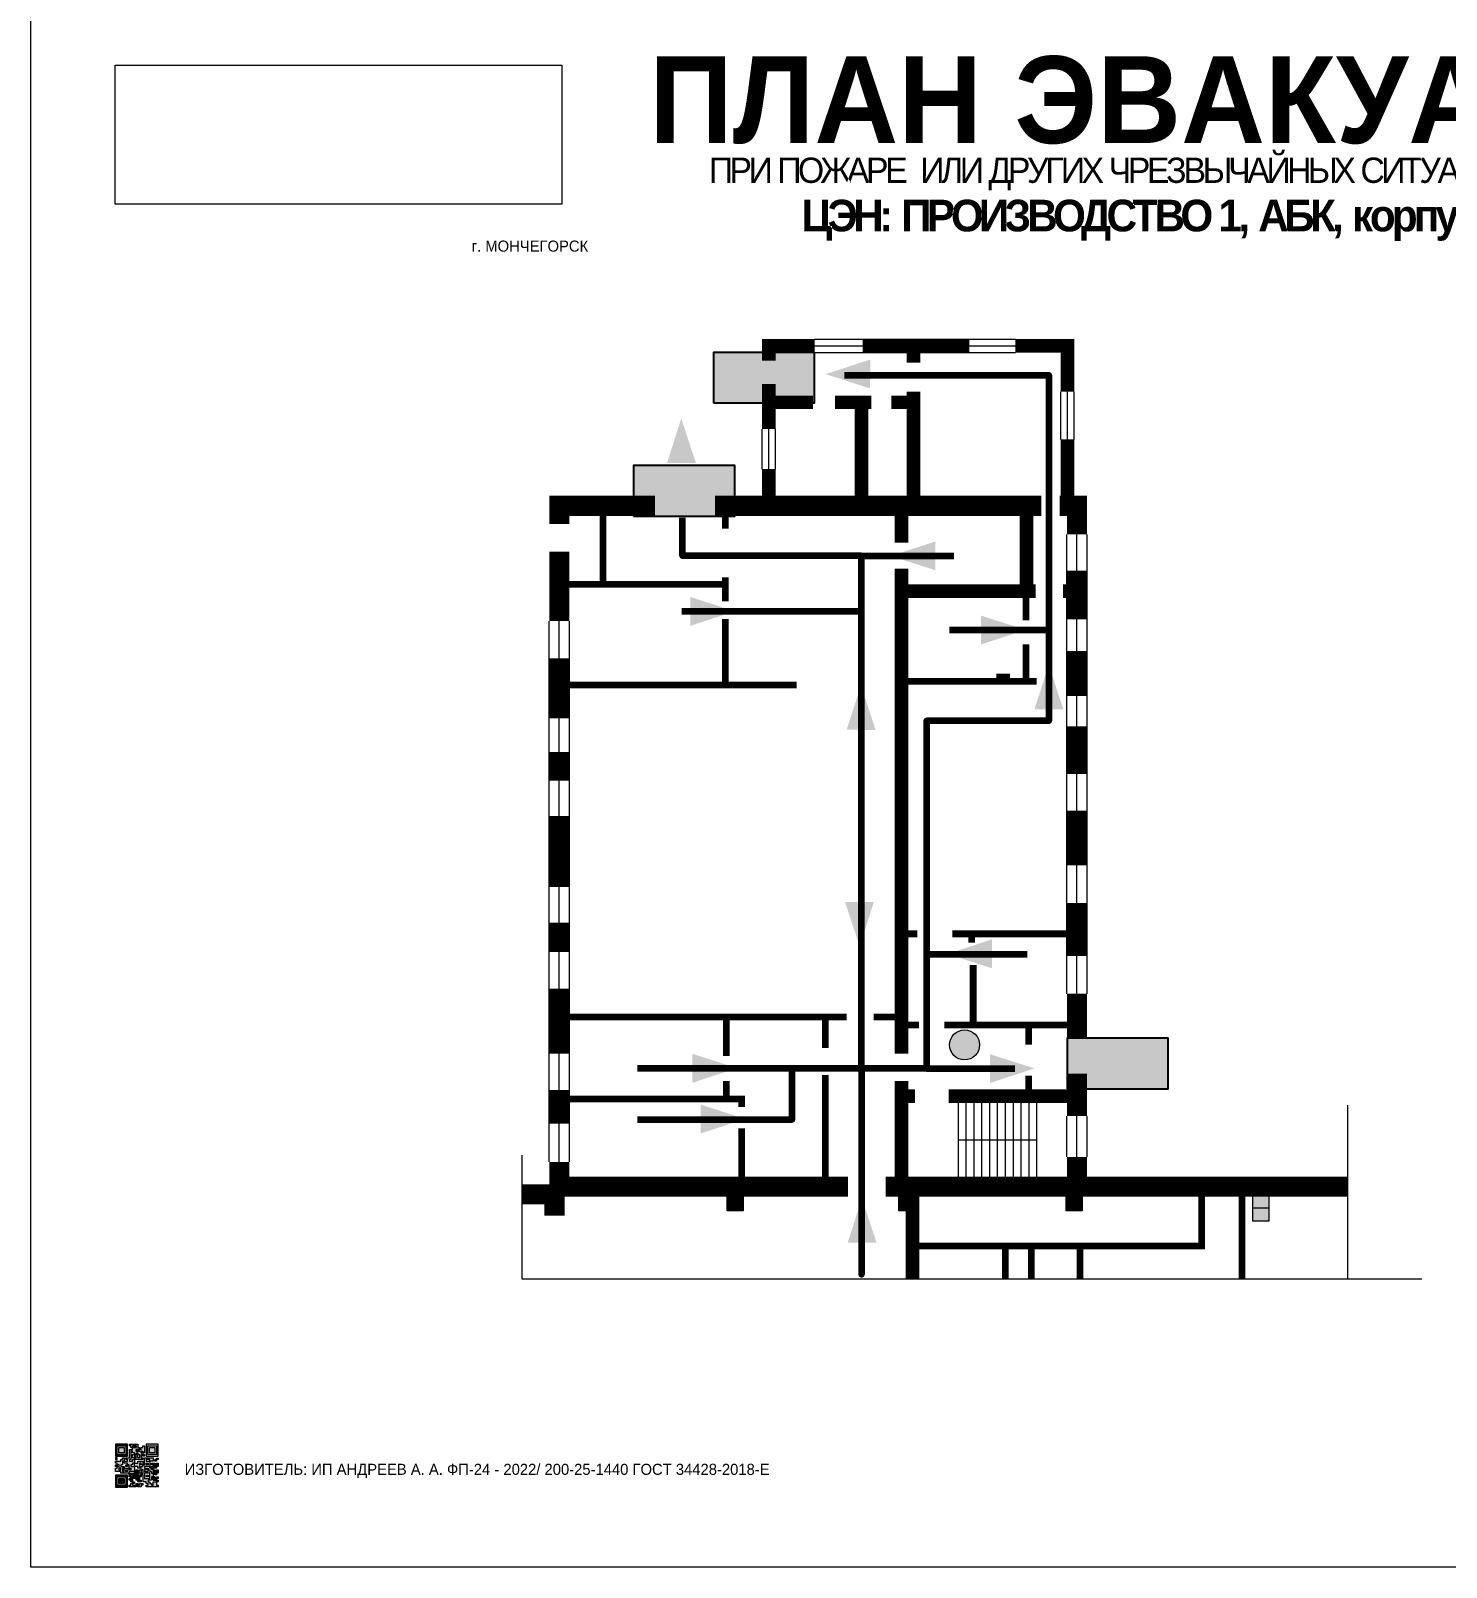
# Model space of a CAD drawing. Header units: millimetres. Extents: x 13810 to 67229, y 12374 to 21950.
# Drawn here: x 36585 to 36943.4, y 13757.6 to 14146.5 of the extents above; entities that cross this region are included whole.
import ezdxf

# ---------------------------------------------------------------- set-up
doc = ezdxf.new("R2010")
doc.units = ezdxf.units.MM
doc.layers.add('План_Штампы', color=7, linetype='Continuous')
doc.styles.add('обычный', font='arial.ttf')
picture_1 = doc.add_image_def('image1.jpg', size_in_pixel=(337, 105))

# ---------------------------------------------------------------- blocks, each defined once
blk = doc.blocks.new('QR')
at = {"lineweight": 0}
h = blk.add_hatch(color=256, dxfattribs=at)
h.dxf.hatch_style = 1
h.paths.add_polyline_path([(9241.16, 2687.38), (9242.01, 2687.38), (9242.01, 2687.83), (9241.59, 2687.83), (9241.59, 2688.68), (9239.45, 2688.68), (9239.45, 2688.25), (9239.86, 2688.25), (9239.86, 2687.83), (9240.29, 2687.83), (9240.29, 2688.25), (9241.16, 2688.25), (9241.16, 2687.83), (9240.29, 2687.83), (9240.29, 2687.38), (9239.45, 2687.38), (9239.45, 2685.22), (9238.57, 2685.22), (9238.57, 2684.8), (9239.02, 2684.8), (9239.02, 2684.37), (9238.13, 2684.37), (9238.13, 2683.92), (9239.02, 2683.92), (9239.02, 2683.5), (9239.44, 2683.5), (9239.44, 2682.64), (9239.87, 2682.64), (9239.87, 2682.18), (9239.44, 2682.18), (9239.44, 2682.64), (9238.13, 2682.64), (9238.13, 2681.76), (9237.71, 2681.76), (9237.71, 2682.64), (9238.13, 2682.64), (9238.13, 2683.07), (9237.27, 2683.07), (9237.27, 2683.51), (9237.71, 2683.51), (9237.71, 2684.37), (9238.13, 2684.37), (9238.13, 2685.22), (9237.71, 2685.22), (9237.71, 2684.8), (9237.28, 2684.8), (9237.28, 2684.38), (9235.98, 2684.38), (9235.98, 2683.92), (9236.4, 2683.92), (9236.4, 2683.49), (9236.84, 2683.49), (9236.84, 2683.07), (9236.4, 2683.07), (9236.4, 2682.64), (9235.98, 2682.64), (9235.98, 2681.76), (9237.29, 2681.76), (9237.29, 2681.33), (9239.43, 2681.33), (9239.43, 2681.76), (9240.74, 2681.76), (9240.74, 2683.05), (9239.87, 2683.05), (9239.87, 2683.5), (9240.29, 2683.5), (9240.29, 2683.91), (9240.74, 2683.91), (9240.74, 2684.81), (9240.29, 2684.81), (9240.29, 2684.79), (9240.29, 2684.37), (9239.45, 2684.37), (9239.45, 2684.8), (9239.87, 2684.8), (9239.87, 2685.21), (9240.74, 2685.21), (9240.74, 2686.1), (9240.29, 2686.1), (9240.29, 2685.64), (9239.86, 2685.64), (9239.86, 2686.95), (9240.29, 2686.95), (9240.29, 2686.52), (9240.74, 2686.52), (9240.74, 2686.1), (9241.16, 2686.1), (9241.16, 2686.53), (9241.59, 2686.53), (9241.59, 2686.1), (9242.02, 2686.1), (9242.02, 2685.21), (9241.59, 2685.21), (9241.59, 2686.1), (9241.16, 2686.1), (9241.16, 2685.21), (9240.74, 2685.21), (9240.74, 2684.81), (9242.89, 2684.81), (9242.89, 2685.22), (9242.47, 2685.22), (9242.47, 2686.11), (9242.89, 2686.11), (9242.89, 2686.52), (9242.46, 2686.52), (9242.46, 2686.95), (9242.89, 2686.95), (9242.89, 2686.52), (9243.32, 2686.52), (9243.32, 2688.26), (9242.9, 2688.26), (9242.9, 2687.83), (9242.47, 2687.83), (9242.47, 2687.38), (9242.01, 2687.38), (9242.01, 2686.94), (9241.16, 2686.94)])
h.paths.add_polyline_path([(9239.02, 2682.18), (9239.02, 2681.76), (9238.54, 2681.76), (9238.54, 2682.18)], flags=16)
h.paths.add_polyline_path([(9237.27, 2682.65), (9237.27, 2682.19), (9236.83, 2682.19), (9236.83, 2682.65)], flags=16)
h = blk.add_hatch(color=256, dxfattribs=at)
h.dxf.hatch_style = 1
h.paths.add_polyline_path([(9238.15, 2687.83), (9236.83, 2687.83), (9236.83, 2686.52), (9238.15, 2686.52)], flags=0)
h.paths.add_polyline_path([(9239.01, 2685.65), (9239.01, 2688.68), (9235.98, 2688.68), (9235.98, 2685.65)])
h.paths.add_polyline_path([(9236.41, 2686.1), (9236.41, 2688.26), (9238.56, 2688.26), (9238.56, 2686.1)], flags=16)
h.paths.add_polyline_path([(9236.83, 2686.52), (9236.83, 2687.83), (9238.15, 2687.83), (9238.15, 2686.52)], flags=0)
h = blk.add_hatch(color=256, dxfattribs=at)
h.dxf.hatch_style = 1
h.paths.add_polyline_path([(9238.15, 2686.52), (9238.15, 2687.83), (9236.83, 2687.83), (9236.83, 2686.52)])
h.paths.add_polyline_path([(9245.91, 2686.52), (9245.91, 2687.83), (9244.59, 2687.83), (9244.59, 2686.52)], flags=0)
h.paths.add_polyline_path([(9246.77, 2685.65), (9246.77, 2688.68), (9243.74, 2688.68), (9243.74, 2685.65)])
h.paths.add_polyline_path([(9244.17, 2686.1), (9244.17, 2688.26), (9246.32, 2688.26), (9246.32, 2686.1)], flags=16)
h.paths.add_polyline_path([(9244.59, 2686.52), (9244.59, 2687.83), (9245.91, 2687.83), (9245.91, 2686.52)], flags=0)
h = blk.add_hatch(color=256, dxfattribs=at)
h.dxf.hatch_style = 1
h.paths.add_polyline_path([(9240.75, 2681.76), (9240.75, 2681.35), (9241.17, 2681.35), (9241.17, 2681.76)])
h.paths.add_polyline_path([(9241.6, 2682.18), (9241.17, 2682.18), (9241.17, 2681.76), (9241.6, 2681.76)])
h.paths.add_polyline_path([(9242.47, 2681.34), (9242.47, 2682.19), (9242.02, 2682.19), (9242.02, 2681.76), (9241.6, 2681.76), (9241.6, 2681.34)])
h.paths.add_polyline_path([(9239.87, 2678.3), (9239.44, 2678.3), (9239.44, 2677.89), (9241.17, 2677.89), (9241.17, 2678.3), (9240.28, 2678.3), (9240.28, 2678.73), (9239.87, 2678.73)])
h.paths.add_polyline_path([(9240.75, 2678.73), (9240.75, 2679.19), (9240.28, 2679.19), (9240.28, 2678.73)])
h.paths.add_polyline_path([(9241.6, 2678.73), (9241.17, 2678.73), (9241.17, 2678.3), (9241.6, 2678.3)])
h.paths.add_polyline_path([(9242.02, 2678.3), (9241.6, 2678.3), (9241.6, 2677.89), (9242.48, 2677.89), (9242.48, 2678.31), (9242.9, 2678.31), (9242.9, 2678.73), (9242.02, 2678.73)])
h.paths.add_polyline_path([(9246.36, 2684.37), (9246.36, 2684.79), (9245.93, 2684.79), (9245.93, 2684.37)])
h.paths.add_polyline_path([(9246.78, 2685.2), (9246.36, 2685.2), (9246.36, 2684.79), (9246.78, 2684.79)])
h.paths.add_polyline_path([(9245.91, 2687.83), (9244.59, 2687.83), (9244.59, 2686.52), (9245.91, 2686.52)])
h = blk.add_hatch(color=256, dxfattribs=at)
h.dxf.hatch_style = 1
h.paths.add_polyline_path([(9243.32, 2686.11), (9242.89, 2686.11), (9242.89, 2685.64), (9243.32, 2685.64)])
h.paths.add_polyline_path([(9239.02, 2683.07), (9239.02, 2683.5), (9238.56, 2683.5), (9238.56, 2683.07)])
h.paths.add_polyline_path([(9236.4, 2684.8), (9236.4, 2685.22), (9235.98, 2685.22), (9235.98, 2684.8)])
h.paths.add_polyline_path([(9236.4, 2683.07), (9236.4, 2683.49), (9235.98, 2683.49), (9235.98, 2683.07)])
h = blk.add_hatch(color=256, dxfattribs=at)
h.dxf.hatch_style = 1
h.paths.add_polyline_path([(9243.32, 2682.64), (9243.32, 2683.07), (9244.62, 2683.07), (9244.62, 2684.37), (9243.74, 2684.37), (9243.74, 2684.8), (9244.62, 2684.8), (9244.62, 2684.37), (9245.48, 2684.37), (9245.48, 2685.22), (9243.32, 2685.22), (9243.32, 2683.5), (9242.89, 2683.5), (9242.89, 2683.06), (9242.01, 2683.06), (9242.01, 2683.91), (9242.47, 2683.91), (9242.47, 2683.5), (9242.89, 2683.5), (9242.89, 2684.38), (9241.59, 2684.38), (9241.59, 2683.91), (9240.74, 2683.91), (9240.74, 2683.05), (9241.59, 2683.05), (9241.59, 2682.64), (9242.47, 2682.64), (9242.47, 2682.19), (9242.91, 2682.19), (9242.91, 2681.34), (9242.48, 2681.34), (9242.48, 2680.91), (9242.91, 2680.91), (9242.91, 2679.17), (9243.75, 2679.17), (9243.75, 2678.73), (9244.2, 2678.73), (9244.2, 2678.3), (9243.75, 2678.3), (9243.75, 2677.88), (9246.78, 2677.88), (9246.78, 2678.3), (9246.35, 2678.3), (9246.35, 2679.19), (9245.48, 2679.19), (9245.48, 2678.31), (9245.05, 2678.31), (9245.05, 2678.73), (9244.62, 2678.73), (9244.62, 2679.19), (9244.2, 2679.19), (9244.2, 2679.61), (9245.05, 2679.61), (9245.05, 2680.46), (9245.48, 2680.46), (9245.48, 2681.34), (9245.04, 2681.34), (9245.04, 2681.76), (9244.63, 2681.76), (9244.63, 2682.19), (9244.21, 2682.19), (9244.21, 2681.76), (9243.32, 2681.76), (9243.32, 2682.19), (9244.21, 2682.19), (9244.21, 2682.64)])
h.paths.add_polyline_path([(9243.75, 2683.49), (9243.75, 2683.92), (9244.21, 2683.92), (9244.21, 2683.49)], flags=16)
h.paths.add_polyline_path([(9243.32, 2681.34), (9244.63, 2681.34), (9244.63, 2680.04), (9243.32, 2680.04)], flags=16)
h.paths.add_polyline_path([(9243.76, 2680.89), (9244.18, 2680.89), (9244.18, 2680.48), (9243.76, 2680.48)], flags=0)
h = blk.add_hatch(color=256, dxfattribs=at)
h.dxf.hatch_style = 1
h.paths.add_polyline_path([(9246.36, 2683.07), (9246.78, 2683.07), (9246.78, 2683.92), (9246.36, 2683.92), (9246.36, 2683.49), (9245.92, 2683.49), (9245.92, 2683.92), (9245.06, 2683.92), (9245.06, 2683.49), (9245.48, 2683.49), (9245.48, 2683.07), (9244.62, 2683.07), (9244.62, 2682.65), (9245.05, 2682.65), (9245.05, 2682.18), (9245.48, 2682.18), (9245.48, 2682.65), (9246.36, 2682.65)])
h.paths.add_polyline_path([(9246.78, 2682.18), (9246.36, 2682.18), (9246.36, 2681.75), (9245.92, 2681.75), (9245.92, 2682.18), (9245.48, 2682.18), (9245.48, 2681.34), (9245.48, 2681.34), (9245.94, 2681.34), (9245.94, 2680.91), (9246.36, 2680.91), (9246.36, 2681.34), (9246.78, 2681.34)])
h = blk.add_hatch(color=256, dxfattribs=at)
h.dxf.hatch_style = 1
h.paths.add_polyline_path([(9235.98, 2680.9), (9235.98, 2677.86), (9239.02, 2677.86), (9239.02, 2680.9)])
h.paths.add_polyline_path([(9238.57, 2680.48), (9238.57, 2678.32), (9236.41, 2678.32), (9236.41, 2680.48)], flags=16)
h.paths.add_polyline_path([(9238.15, 2680.05), (9238.15, 2678.74), (9236.83, 2678.74), (9236.83, 2680.05)], flags=0)
h = blk.add_hatch(color=256, dxfattribs=at)
h.dxf.hatch_style = 1
h.paths.add_polyline_path([(9238.15, 2680.05), (9236.83, 2680.05), (9236.83, 2678.74), (9238.15, 2678.74)])
h = blk.add_hatch(color=256, dxfattribs=at)
h.dxf.hatch_style = 1
h.paths.add_polyline_path([(9242.02, 2680.46), (9242.48, 2680.46), (9242.48, 2680.91), (9241.58, 2680.91), (9241.58, 2681.35), (9241.17, 2681.35), (9241.17, 2680.91), (9240.75, 2680.91), (9240.75, 2681.33), (9239.43, 2681.33), (9239.43, 2680.46), (9239.86, 2680.46), (9239.86, 2680.92), (9240.3, 2680.92), (9240.3, 2680.46), (9239.86, 2680.46), (9239.86, 2680.04), (9239.44, 2680.04), (9239.44, 2679.62), (9239.86, 2679.62), (9239.86, 2679.19), (9240.29, 2679.19), (9240.29, 2680.03), (9241.18, 2680.03), (9241.18, 2680.47), (9241.6, 2680.47), (9241.6, 2680.03), (9241.18, 2680.03), (9241.18, 2679.61), (9241.6, 2679.61), (9241.6, 2679.19), (9242.47, 2679.19), (9242.47, 2679.6), (9242.02, 2679.6)])
h = blk.add_hatch(color=256, dxfattribs=at)
h.dxf.hatch_style = 1
h.paths.add_polyline_path([(9244.18, 2680.48), (9244.18, 2680.89), (9243.76, 2680.89), (9243.76, 2680.48)])
h = blk.add_hatch(color=256, dxfattribs=at)
h.dxf.hatch_style = 1
h.paths.add_polyline_path([(9245.93, 2680.04), (9245.93, 2680.46), (9245.48, 2680.46), (9245.48, 2679.62), (9246.35, 2679.62), (9246.35, 2680.04)])
h.paths.add_polyline_path([(9246.78, 2680.04), (9246.78, 2680.46), (9246.35, 2680.46), (9246.35, 2680.04)])
h.paths.add_polyline_path([(9246.78, 2679.18), (9246.78, 2679.62), (9246.35, 2679.62), (9246.35, 2679.18)])
for points in [[(9237.71, 2685.22), (9238.13, 2685.22), (9238.13, 2684.37), (9237.71, 2684.37), (9237.71, 2683.51), (9237.27, 2683.51), (9237.27, 2683.07), (9238.13, 2683.07), (9238.13, 2682.64), (9237.71, 2682.64), (9237.71, 2681.76), (9238.13, 2681.76), (9238.13, 2682.64), (9239.44, 2682.64), (9239.44, 2683.5), (9239.02, 2683.5), (9239.02, 2683.07), (9238.56, 2683.07), (9238.56, 2683.5), (9239.02, 2683.5), (9239.02, 2683.92), (9238.13, 2683.92), (9238.13, 2684.37), (9239.02, 2684.37), (9239.02, 2684.8), (9238.57, 2684.8), (9238.57, 2685.22), (9239.45, 2685.22), (9239.45, 2687.38), (9240.29, 2687.38), (9240.29, 2687.83), (9239.86, 2687.83), (9239.86, 2688.25), (9239.45, 2688.25), (9239.45, 2688.68), (9241.59, 2688.68), (9241.59, 2687.83), (9242.01, 2687.83), (9242.01, 2687.38), (9242.47, 2687.38), (9242.47, 2687.83), (9242.9, 2687.83), (9242.9, 2688.26), (9243.32, 2688.26), (9243.32, 2686.52), (9242.89, 2686.52), (9242.89, 2686.11), (9243.32, 2686.11), (9243.32, 2685.64), (9242.89, 2685.64), (9242.89, 2686.11), (9242.47, 2686.11), (9242.47, 2685.22), (9242.89, 2685.22), (9242.89, 2684.81), (9240.74, 2684.81), (9240.74, 2683.91), (9241.59, 2683.91), (9241.59, 2684.38), (9242.89, 2684.38), (9242.89, 2683.5), (9242.47, 2683.5), (9242.47, 2683.91), (9242.01, 2683.91), (9242.01, 2683.06), (9242.89, 2683.06), (9242.89, 2683.5), (9243.32, 2683.5), (9243.32, 2685.22), (9245.48, 2685.22), (9245.48, 2684.37), (9244.62, 2684.37), (9244.62, 2683.07), (9245.48, 2683.07), (9245.48, 2683.49), (9245.06, 2683.49), (9245.06, 2683.92), (9245.92, 2683.92), (9245.92, 2683.49), (9246.36, 2683.49), (9246.36, 2683.92), (9246.78, 2683.92), (9246.78, 2683.07), (9246.36, 2683.07), (9246.36, 2682.65), (9245.48, 2682.65), (9245.48, 2682.18), (9245.92, 2682.18), (9245.92, 2681.75), (9246.36, 2681.75), (9246.36, 2682.18), (9246.78, 2682.18), (9246.78, 2681.34), (9246.36, 2681.34), (9246.36, 2680.91), (9245.94, 2680.91), (9245.94, 2681.34), (9245.48, 2681.34), (9245.48, 2680.46), (9245.93, 2680.46), (9245.93, 2680.04), (9246.35, 2680.04), (9246.35, 2680.46), (9246.78, 2680.46), (9246.78, 2680.04), (9246.78, 2680.04), (9246.35, 2680.04), (9246.35, 2679.62), (9246.78, 2679.62), (9246.78, 2679.18), (9246.35, 2679.18), (9246.35, 2678.3), (9246.78, 2678.3), (9246.78, 2677.88), (9243.75, 2677.88), (9243.75, 2678.3), (9244.2, 2678.3), (9244.2, 2678.73), (9243.75, 2678.73), (9243.75, 2679.17), (9242.91, 2679.17), (9242.91, 2680.91), (9242.48, 2680.91), (9242.48, 2680.46), (9242.02, 2680.46), (9242.02, 2679.6), (9242.47, 2679.6), (9242.47, 2679.19), (9241.6, 2679.19), (9241.6, 2679.61), (9241.18, 2679.61), (9241.18, 2680.03), (9240.29, 2680.03), (9240.29, 2679.19), (9240.75, 2679.19), (9240.75, 2678.73), (9240.28, 2678.73), (9240.28, 2678.3), (9241.17, 2678.3), (9241.17, 2678.73), (9241.6, 2678.73), (9241.6, 2678.3), (9242.02, 2678.3), (9242.02, 2678.73), (9242.9, 2678.73), (9242.9, 2678.31), (9242.48, 2678.31), (9242.48, 2677.89), (9241.6, 2677.89), (9241.6, 2678.3), (9241.17, 2678.3), (9241.17, 2677.89), (9239.44, 2677.89), (9239.44, 2678.3), (9239.87, 2678.3), (9239.87, 2678.73), (9240.28, 2678.73), (9240.28, 2679.19), (9240.29, 2679.19), (9239.86, 2679.19), (9239.86, 2679.62), (9239.44, 2679.62), (9239.44, 2680.04), (9239.86, 2680.04), (9239.86, 2680.46), (9239.43, 2680.46), (9239.43, 2681.33), (9237.29, 2681.33), (9237.29, 2681.76), (9235.98, 2681.76), (9235.98, 2682.64), (9236.4, 2682.64), (9236.4, 2683.07), (9235.98, 2683.07), (9235.98, 2683.49), (9236.4, 2683.49), (9236.4, 2683.92), (9235.98, 2683.92), (9235.98, 2684.38), (9237.28, 2684.38), (9237.28, 2684.8), (9237.71, 2684.8), (9237.71, 2685.22), (9237.92, 2685.22)], [(9240.74, 2685.21), (9239.87, 2685.21), (9239.87, 2684.8), (9239.45, 2684.8), (9239.45, 2684.37), (9240.29, 2684.37), (9240.29, 2684.79), (9240.29, 2684.81), (9240.74, 2684.81), (9240.74, 2685.21), (9239.87, 2685.21)], [(9240.74, 2686.1), (9240.74, 2686.52), (9240.29, 2686.52), (9240.29, 2686.95), (9239.86, 2686.95), (9239.86, 2685.64), (9240.29, 2685.64), (9240.29, 2686.1), (9240.74, 2686.1), (9240.74, 2686.52)], [(9240.74, 2683.91), (9240.29, 2683.91), (9240.29, 2683.5), (9239.87, 2683.5), (9239.87, 2683.05), (9240.74, 2683.05), (9240.74, 2683.91)], [(9244.62, 2684.37), (9244.62, 2684.8), (9243.74, 2684.8), (9243.74, 2684.37), (9244.62, 2684.37)], [(9240.74, 2683.05), (9240.74, 2681.76), (9239.43, 2681.76), (9239.43, 2681.33), (9240.75, 2681.33), (9240.75, 2681.35), (9240.75, 2680.91), (9241.17, 2680.91), (9241.17, 2681.35), (9241.58, 2681.35), (9241.58, 2680.91), (9242.48, 2680.91), (9242.48, 2681.34), (9242.91, 2681.34), (9242.91, 2682.19), (9242.47, 2682.19), (9242.47, 2682.64), (9241.59, 2682.64), (9241.59, 2683.05), (9240.74, 2683.05)], [(9239.86, 2680.46), (9239.86, 2680.92), (9240.3, 2680.92), (9240.3, 2680.46), (9239.86, 2680.46)], [(9241.6, 2681.76), (9242.02, 2681.76), (9242.02, 2682.19), (9242.47, 2682.19), (9242.47, 2681.34), (9241.6, 2681.34), (9241.6, 2681.76)], [(9244.62, 2683.07), (9243.32, 2683.07), (9243.32, 2682.64), (9244.21, 2682.64), (9244.21, 2682.19), (9243.32, 2682.19), (9243.32, 2681.76), (9244.21, 2681.76), (9244.21, 2682.19), (9244.63, 2682.19), (9244.63, 2681.76), (9245.04, 2681.76), (9245.04, 2681.34), (9245.48, 2681.34)], [(9245.48, 2680.46), (9245.05, 2680.46), (9245.05, 2679.61), (9244.2, 2679.61), (9244.2, 2679.19), (9244.62, 2679.19), (9244.62, 2678.73), (9245.05, 2678.73), (9245.05, 2678.31), (9245.48, 2678.31), (9245.48, 2679.19), (9246.35, 2679.19), (9246.35, 2679.07)], [(9245.48, 2682.18), (9245.05, 2682.18), (9245.05, 2682.65), (9244.62, 2682.65), (9244.62, 2683.07)], [(9245.48, 2682.18), (9245.48, 2681.34)], [(9246.35, 2679.62), (9245.48, 2679.62), (9245.48, 2680.46)], [(9245.48, 2680.46), (9245.48, 2679.62), (9246.35, 2679.62), (9246.35, 2680.04), (9245.93, 2680.04), (9245.93, 2680.46), (9245.48, 2680.46), (9245.48, 2679.62)], [(9246.35, 2679.62), (9246.35, 2679.18)]]:
    blk.add_lwpolyline(points, dxfattribs=at)
for points in [[(9235.98, 2685.65), (9239.01, 2685.65), (9239.01, 2688.68), (9235.98, 2688.68)], [(9236.41, 2688.26), (9238.56, 2688.26), (9238.56, 2686.1), (9236.41, 2686.1)], [(9236.83, 2687.83), (9238.15, 2687.83), (9238.15, 2686.52), (9236.83, 2686.52)], [(9240.29, 2687.83), (9241.16, 2687.83), (9241.16, 2688.25), (9240.29, 2688.25)], [(9240.29, 2688.25), (9241.16, 2688.25), (9241.16, 2687.83), (9240.29, 2687.83)], [(9242.01, 2687.38), (9241.16, 2687.38), (9241.16, 2686.94), (9242.01, 2686.94)], [(9241.16, 2687.38), (9242.01, 2687.38), (9242.01, 2686.94), (9241.16, 2686.94)], [(9243.74, 2685.65), (9246.77, 2685.65), (9246.77, 2688.68), (9243.74, 2688.68)], [(9244.17, 2688.26), (9246.32, 2688.26), (9246.32, 2686.1), (9244.17, 2686.1)], [(9244.59, 2687.83), (9245.91, 2687.83), (9245.91, 2686.52), (9244.59, 2686.52)], [(9235.98, 2684.8), (9236.4, 2684.8), (9236.4, 2685.22), (9235.98, 2685.22)], [(9236.4, 2683.07), (9236.84, 2683.07), (9236.84, 2683.49), (9236.4, 2683.49)], [(9241.16, 2686.1), (9240.74, 2686.1), (9240.74, 2685.21), (9241.16, 2685.21)], [(9241.16, 2686.53), (9241.59, 2686.53), (9241.59, 2686.1), (9241.16, 2686.1)], [(9241.59, 2686.1), (9242.02, 2686.1), (9242.02, 2685.21), (9241.59, 2685.21)], [(9242.89, 2686.52), (9242.46, 2686.52), (9242.46, 2686.95), (9242.89, 2686.95)], [(9243.75, 2683.92), (9244.21, 2683.92), (9244.21, 2683.49), (9243.75, 2683.49)], [(9245.93, 2684.79), (9246.36, 2684.79), (9246.36, 2684.37), (9245.93, 2684.37)], [(9246.36, 2685.2), (9246.78, 2685.2), (9246.78, 2684.79), (9246.36, 2684.79)], [(9235.98, 2677.86), (9239.02, 2677.86), (9239.02, 2680.9), (9235.98, 2680.9)], [(9236.41, 2680.48), (9238.57, 2680.48), (9238.57, 2678.32), (9236.41, 2678.32)], [(9236.83, 2682.19), (9237.27, 2682.19), (9237.27, 2682.65), (9236.83, 2682.65)], [(9236.83, 2680.05), (9238.15, 2680.05), (9238.15, 2678.74), (9236.83, 2678.74)], [(9238.54, 2682.18), (9239.02, 2682.18), (9239.02, 2681.76), (9238.54, 2681.76)], [(9239.44, 2682.64), (9239.87, 2682.64), (9239.87, 2682.18), (9239.44, 2682.18)], [(9240.75, 2681.76), (9241.17, 2681.76), (9241.17, 2681.35), (9240.75, 2681.35)], [(9241.17, 2682.18), (9241.6, 2682.18), (9241.6, 2681.76), (9241.17, 2681.76)], [(9241.18, 2680.03), (9241.6, 2680.03), (9241.6, 2680.47), (9241.18, 2680.47)], [(9243.32, 2680.04), (9244.63, 2680.04), (9244.63, 2681.34), (9243.32, 2681.34)], [(9243.76, 2680.89), (9244.18, 2680.89), (9244.18, 2680.48), (9243.76, 2680.48)]]:
    blk.add_lwpolyline(points, close=True, dxfattribs=at)
blk = doc.blocks.new('A$C7B4425F7')
at = {"true_color": 0xffffff}
blk.add_hatch(color=7, dxfattribs=at).paths.add_polyline_path([(0, 0), (-16, 0), (-16, -8), (0, -8)])
h = blk.add_hatch(color=126)
h.paths.add_polyline_path([(-0.2, -0.2), (-15.8, -0.2), (-15.8, -7.8), (-0.2, -7.8)])
h.paths.add_polyline_path([(-11.76, -2.03), (-11.76, -3.66), (-11.17, -3.66, -0.568275), (-11.17, -6.18), (-12.58, -6.18), (-12.58, -2.03)], flags=16)
h.paths.add_polyline_path([(-13.33, -4.12, -0.495768), (-13.59, -6.18), (-15.03, -6.18), (-15.03, -2.03), (-13.59, -2.03, -0.487973)], flags=16)
h.paths.add_polyline_path([(-10.25, -2.03), (-9.48, -2.03), (-9.48, -6.18), (-10.25, -6.18)], flags=16)
h.paths.add_polyline_path([(-13.84, -3.69), (-14.24, -3.69), (-14.24, -3.03), (-13.9, -3.03, -0.692621)], flags=0)
h.paths.add_polyline_path([(-9.15, -2.03), (-8.4, -2.03), (-8.04, -3.07), (-7.68, -2.03), (-6.93, -2.03), (-7.64, -4.1), (-6.93, -6.18), (-7.68, -6.18), (-8.04, -5.14), (-8.4, -6.18), (-9.15, -6.18), (-8.44, -4.1)], flags=16)
h.paths.add_polyline_path([(-11.76, -4.46), (-11.42, -4.46, -0.692621), (-11.36, -5.12), (-11.76, -5.12)], flags=0)
h.paths.add_polyline_path([(-13.9, -5.2), (-14.24, -5.2), (-14.24, -4.55), (-13.84, -4.55, -0.708038)], flags=0)
edge = h.paths.add_edge_path(flags=16)
edge.add_ellipse((-5.51, -4.08), major_axis=(0, 2.05), ratio=0.586184, start_angle=0, end_angle=360)
edge = h.paths.add_edge_path(flags=0)
edge.add_ellipse((-5.51, -4.08), major_axis=(0, 1.14), ratio=0.454828, start_angle=0, end_angle=360)
h.paths.add_polyline_path([(-4.13, -4.96, 0.377264), (-3.48, -4.52, 0.0555), (-3.16, -2.03), (-1.66, -2.03), (-1.66, -4.96), (-0.96, -4.96), (-0.96, -7.01), (-1.75, -7.01), (-1.75, -6.18), (-3.3, -6.18), (-3.3, -7.02), (-4.13, -7.02)], flags=16)
h.paths.add_polyline_path([(-2.73, -2.91), (-2.28, -2.91), (-2.28, -4.96), (-3.05, -4.96, 0.079136)], flags=0)
at = {"color": 126}
blk.add_lwpolyline([(-16, -8), (0, -8), (0, 0), (-16, 0)], close=True, dxfattribs=at)
blk = doc.blocks.new('A$C7B8C2D5B')
at = {"lineweight": 0}
h = blk.add_hatch(color=5, dxfattribs=at)
h.dxf.hatch_style = 1
h.paths.add_polyline_path([(1.4, -3.02, 1), (-2.11, -3.02, 1)])
at = {"color": 5, "lineweight": 0}
blk.add_circle((-0.36, -3.02), 1.75, dxfattribs=at)

msp = doc.modelspace()

# ---------------------------------------------------------------- hatches: boundary and pattern name
at = {"lineweight": 0}
h = msp.add_hatch(color=256, dxfattribs=at)
h.dxf.hatch_style = 1
h.paths.add_polyline_path([(36761.32, 13852.06), (36761.32, 13847.85), (36765.36, 13847.85), (36765.36, 13852.06)])
h = msp.add_hatch(color=256, dxfattribs=at)
h.dxf.hatch_style = 1
h.paths.add_polyline_path([(36804.76, 13852.06), (36804.76, 13847.85), (36808.8, 13847.85), (36808.8, 13852.06)])
h = msp.add_hatch(color=256, dxfattribs=at)
h.dxf.hatch_style = 1
h.paths.add_polyline_path([(36847.18, 13852.06), (36847.18, 13847.85), (36851.23, 13847.85), (36851.23, 13852.06)])
h = msp.add_hatch(color=256, dxfattribs=at)
h.dxf.hatch_style = 1
h.paths.add_polyline_path([(36898.44, 13854.97), (36894.4, 13854.97), (36894.4, 13848.49), (36898.44, 13848.49)])
h = msp.add_hatch(color=256, dxfattribs=at)
h.dxf.hatch_style = 1
h.paths.add_polyline_path([(36898.42, 13851.74), (36894.38, 13851.74), (36894.38, 13845.26), (36898.42, 13845.26)])

# ---------------------------------------------------------------- linework, layer by layer
at = {"color": 126, "lineweight": 0, "true_color": 0x008754}
msp.add_lwpolyline([(36585.05, 14152.64), (37185.05, 14152.64), (37185.05, 13757.64), (36585.05, 13757.64)], close=True, dxfattribs=at)
msp.add_lwpolyline([(36585.05, 14152.64), (37185.05, 14152.64), (37185.05, 13757.64), (36585.05, 13757.64)], close=True, dxfattribs=at)
msp.add_lwpolyline([(36585.05, 14152.64), (37185.05, 14152.64), (37185.05, 13757.64), (36585.05, 13757.64)], close=True, dxfattribs=at)
msp.add_lwpolyline([(36585.05, 14152.64), (37185.05, 14152.64), (37185.05, 13757.64), (36585.05, 13757.64)], close=True, dxfattribs=at)
at = {"lineweight": 0}
for points, const_width in [([(36771.89, 14063.05), (36771.89, 14066.78), (36783.53, 14066.78)], 3.42), ([(36795.62, 14066.78), (36822.65, 14066.78)], 3.42), ([(36808.53, 14066.78), (36808.53, 14062.49)], 3.42), ([(36834.3, 14066.78), (36847.49, 14066.78), (36847.49, 14055.14)], 3.42), ([(36771.89, 14045.7), (36771.89, 14057.12)], 3.42), ([(36783.1, 14052.46), (36771.89, 14052.46)], 3.42), ([(36797.81, 14052.46), (36788.6, 14052.46)], 3.42), ([(36795.33, 14026.29), (36795.33, 14052.46)], 3.42), ([(36802.89, 14052.46), (36808.53, 14052.46)], 3.42), ([(36808.53, 14055.21), (36808.53, 14026.29)], 3.42), ([(36847.49, 14043.08), (36847.49, 14026.29)], 3.42), ([(36771.89, 14026.29), (36771.89, 14035.6)], 3.42), ([(36718.85, 14021.68), (36718.85, 14026.29), (36743.09, 14026.29)], 5.13), ([(36729.93, 14006.38), (36729.93, 14026.29)], 1.71), ([(36758.26, 14026.29), (36840.89, 14026.29)], 5.13), ([(36760.88, 14020.54), (36760.88, 14026.29)], 1.71), ([(36805.47, 14016.97), (36805.47, 14026.29)], 3.42), ([(36837.11, 14026.29), (36837.11, 14004.21)], 3.42), ([(36845.51, 14026.29), (36849.9, 14026.29), (36849.9, 14019.05)], 5.13), ([(36718.85, 13997.09), (36718.85, 14014.66)], 5.13), ([(36805.47, 14010.4), (36805.47, 13887.6)], 3.42), ([(36849.9, 13997.53), (36849.9, 14009.83)], 5.13), ([(36760.88, 14002.12), (36760.88, 14008.17)], 1.71), ([(36760.88, 14006.38), (36718.85, 14006.38)], 1.71), ([(36839.47, 14004.7), (36806.17, 14004.7)], 3.42), ([(36836.97, 13997.28), (36836.97, 14004.31)], 1.71), ([(36846.35, 14004.7), (36850.61, 14004.7)], 3.42), ([(36760.89, 13981.56), (36760.89, 13997.64)], 1.71), ([(36836.97, 13982.43), (36836.97, 13991.23)], 1.71), ([(36849.76, 13978.13), (36849.76, 13989.55)], 5.13), ([(36718.85, 13972.5), (36718.85, 13987.65)], 5.13), ([(36778.91, 13980.96), (36718.85, 13980.96)], 1.71), ([(36805.47, 13981.88), (36839.72, 13981.88)], 1.71), ([(36829.52, 13982.93), (36832.96, 13982.93)], 1.71), ([(36849.76, 13958.37), (36849.76, 13970.45)], 5.13), ([(36718.85, 13956.69), (36718.85, 13963.94)], 5.13), ([(36718.85, 13929.79), (36718.85, 13947.8)], 5.13), ([(36849.76, 13935.32), (36849.76, 13949.15)], 5.13), ([(36849.76, 13912.37), (36849.76, 13925.77)], 5.13), ([(36718.85, 13913.32), (36718.85, 13920.79)], 5.13), ([(36809.49, 13917.96), (36805.84, 13917.96)], 1.71), ([(36818.34, 13917.96), (36851.75, 13917.96)], 1.71), ([(36823.24, 13915.76), (36823.24, 13917.96)], 1.71), ([(36823.61, 13895.75), (36823.61, 13910.04)], 1.71), ([(36718.85, 13887.63), (36718.85, 13904.1)], 5.13), ([(36849.9, 13891.59), (36849.9, 13902.78)], 5.13), ([(36791.57, 13896.93), (36718.85, 13896.93)], 1.71), ([(36761.16, 13887.04), (36761.16, 13896.93)], 1.71), ([(36786.2, 13896.93), (36786.2, 13889.1)], 1.71), ([(36805.47, 13896.93), (36798.44, 13896.93)], 1.71), ([(36805.47, 13894.89), (36809.88, 13894.89)], 1.71), ([(36816.35, 13894.89), (36849.9, 13894.89)], 1.71), ([(36837.67, 13894.89), (36837.67, 13889.94)], 1.71), ([(36786.2, 13882.22), (36786.2, 13853.97)], 1.71), ([(36849.9, 13871.83), (36849.9, 13882.58)], 5.13), ([(36718.85, 13869.88), (36718.85, 13878.4)], 5.13), ([(36761.16, 13876.18), (36761.16, 13880.71)], 1.71), ([(36805.47, 13880.73), (36805.47, 13853.97)], 3.42), ([(36837.67, 13882.1), (36837.67, 13876.88)], 1.71), ([(36765.01, 13874.11), (36765.01, 13876.18), (36718.85, 13876.18)], 1.71), ([(36805.47, 13876.88), (36808.92, 13876.88)], 3.42), ([(36817.45, 13876.88), (36849.9, 13876.88)], 3.42), ([(36765.01, 13853.97), (36765.01, 13868.75)], 1.71), ([(36849.9, 13853.97), (36849.9, 13861.51)], 5.13), ([(36791.93, 13853.97), (36718.85, 13853.97), (36718.85, 13860.25)], 5.13), ([(36801.46, 13853.97), (36918.36, 13853.97)], 5.13), ([(36709.38, 13852.02), (36717.63, 13852.02), (36717.63, 13846.6)], 5.13), ([(36808.25, 13830.67), (36808.25, 13853.97)], 3.42), ([(36808.25, 13838.98), (36881.48, 13838.98), (36881.48, 13853.97)], 1.71), ([(36891.67, 13830.67), (36891.67, 13853.97)], 1.71), ([(36831.76, 13830.67), (36831.76, 13838.98)], 1.71), ([(36838.31, 13838.98), (36838.31, 13830.67)], 1.71), ([(36850.65, 13830.67), (36850.65, 13838.98)], 1.71)]:
    msp.add_lwpolyline(points, dxfattribs=dict(at, const_width=const_width))
for points in [[(36783.53, 14068.49), (36834.3, 14068.49)], [(36783.53, 14066.78), (36834.3, 14066.78)], [(36783.53, 14065.07), (36834.3, 14065.07)], [(36845.77, 14043.08), (36845.77, 14055.14)], [(36847.48, 14043.08), (36847.49, 14055.14)], [(36849.19, 14043.08), (36849.19, 14055.14)], [(36770.18, 14035.6), (36770.18, 14045.7)], [(36771.89, 14035.6), (36771.89, 14045.7)], [(36773.6, 14035.6), (36773.6, 14045.7)], [(36847.34, 13902.78), (36847.34, 14019.05)], [(36849.9, 13902.78), (36849.9, 14019.05)], [(36849.9, 13902.78), (36849.9, 14019.05)], [(36852.47, 13902.78), (36852.47, 14019.05)], [(36716.28, 13860.25), (36716.28, 13997.09)], [(36718.85, 13860.25), (36718.85, 13997.09)], [(36718.85, 13860.25), (36718.85, 13997.09)], [(36721.42, 13860.25), (36721.42, 13997.09)], [(36819.87, 13853.97), (36819.87, 13876.88)], [(36821.86, 13853.97), (36821.86, 13876.88)], [(36821.86, 13853.97), (36821.86, 13876.88)], [(36823.85, 13853.97), (36823.85, 13876.88)], [(36823.85, 13853.97), (36823.85, 13876.88)], [(36825.84, 13853.97), (36825.84, 13876.88)], [(36825.84, 13853.97), (36825.84, 13876.88)], [(36827.83, 13853.97), (36827.83, 13876.88)], [(36827.83, 13853.97), (36827.83, 13876.88)], [(36829.81, 13853.97), (36829.81, 13876.88)], [(36829.81, 13853.97), (36829.81, 13876.88)], [(36831.8, 13853.97), (36831.8, 13876.88)], [(36831.8, 13853.97), (36831.8, 13876.88)], [(36833.79, 13853.97), (36833.79, 13876.88)], [(36833.79, 13853.97), (36833.79, 13876.88)], [(36835.78, 13853.97), (36835.78, 13876.88)], [(36835.78, 13853.97), (36835.78, 13876.88)], [(36837.77, 13853.97), (36837.77, 13876.88)], [(36837.77, 13853.97), (36837.77, 13876.88)], [(36839.76, 13853.97), (36839.76, 13876.88)], [(36847.34, 13861.51), (36847.34, 13871.83)], [(36849.9, 13861.51), (36849.9, 13871.83)], [(36849.9, 13861.51), (36849.9, 13871.83)], [(36852.47, 13861.51), (36852.47, 13871.83)], [(36918.36, 13874.6), (36918.36, 13830.67)], [(36819.87, 13865.84), (36839.76, 13865.84)], [(36709.38, 13861.98), (36709.38, 13830.67), (36937.22, 13830.67)], [(36765.36, 13847.85), (36761.32, 13847.85), (36761.32, 13852.06), (36765.36, 13852.06), (36765.36, 13847.85)], [(36808.8, 13847.85), (36804.76, 13847.85), (36804.76, 13852.06), (36808.8, 13852.06), (36808.8, 13847.85)], [(36851.23, 13847.85), (36847.18, 13847.85), (36847.18, 13852.06), (36851.23, 13852.06), (36851.23, 13847.85)], [(36898.44, 13848.49), (36894.4, 13848.49), (36894.4, 13854.97), (36898.44, 13854.97), (36898.44, 13848.49)], [(36898.42, 13845.26), (36894.38, 13845.26), (36894.38, 13851.74), (36898.42, 13851.74), (36898.42, 13845.26)]]:
    msp.add_lwpolyline(points, dxfattribs=at)
at = {"color": 126, "lineweight": 100, "true_color": 0x008754}
for points in [[(36791.05, 14059.31), (36842.81, 14059.31), (36842.81, 13971.9), (36811.79, 13971.9), (36811.79, 13883.88), (36834.16, 13883.88)], [(36795.31, 13883.88), (36795.31, 14013.61), (36750.03, 14013.61), (36750.03, 14023.27)], [(36795.31, 14013.61), (36818.68, 14013.61)], [(36749.85, 13999.58), (36795.31, 13999.58)], [(36842.71, 13994.82), (36817.65, 13994.82)], [(36811.79, 13912.82), (36837.25, 13912.82)], [(36811.79, 13883.88), (36738.64, 13883.88)], [(36738.64, 13870.93), (36777.76, 13870.93), (36777.76, 13883.88)], [(36795.31, 13883.88), (36795.31, 13831.77), (36795.31, 13831.77)]]:
    msp.add_lwpolyline(points, dxfattribs=at)
at = {"layer": 'План_Штампы', "color": 126, "true_color": 0x008754}
for points in [[(36797.55, 14063.31), (36797.54, 14055.99), (36786.3, 14059.6)], [(36753.44, 14037.11), (36746.12, 14037.12), (36749.73, 14048.36)], [(36814.08, 14017.29), (36814.07, 14009.97), (36802.83, 14013.58)], [(36752.02, 13995.9), (36752.03, 14003.22), (36763.27, 13999.61)], [(36825.6, 13991.18), (36825.61, 13998.51), (36836.85, 13994.89)], [(36846.45, 13974.77), (36839.13, 13974.78), (36842.74, 13986.02)], [(36798.92, 13969.58), (36791.59, 13969.59), (36795.21, 13980.83)], [(36791.17, 13926.05), (36798.49, 13926.05), (36794.88, 13914.8)], [(36828.36, 13916.56), (36828.35, 13909.24), (36817.11, 13912.85)], [(36752.54, 13880.26), (36752.55, 13887.59), (36763.79, 13883.97)], [(36827.87, 13880.19), (36827.88, 13887.51), (36839.12, 13883.9)], [(36754.62, 13867.42), (36754.63, 13874.74), (36765.88, 13871.12)], [(36799.16, 13839.78), (36791.84, 13839.79), (36795.45, 13851.03)]]:
    msp.add_solid(points, dxfattribs=at)

# ---------------------------------------------------------------- block references
at = {"xscale": 2.177419353276491, "yscale": 2.177419353276491, "zscale": 2.177419353276491}
msp.add_blockref('A$C7B8C2D5B', (36822.22, 13896.42), dxfattribs=at)
at = {"color": 22, "lineweight": 100, "true_color": 0xbb1e10}
msp.add_blockref('QR', (27370.56, 11100.09), dxfattribs=at)
at = {"layer": 'План_Штампы', "xscale": 1.6, "yscale": 1.6, "zscale": 1.6}
for p in [(36783.45, 14065.12), (36763.25, 14036.48), (36873.01, 13891.54)]:
    msp.add_blockref('A$C7B4425F7', p, dxfattribs=at)

# ---------------------------------------------------------------- texts
at = {"lineweight": 0, "style": 'обычный'}
for s, insert, char_height, width, attachment_point in [('{\\fProxima Nova Rg|b1|i0|c204|p2;ПЛАН ЭВАКУАЦИИ}', (36741.62, 14140.07), 22, 493.8901, 1), ('\\pi-8.4,l8.4,t8.4;{\\fProxima Nova Rg|b0|i0|c204|p2;г. МОНЧЕГОРСК\\H1.1997x; }', (36711.42, 14091.99), 2.8, 126.6484, 5), ('\\pi-8.4,l8.4,t8.4;{\\fProxima Nova Rg|b0|i0|c204|p2;ИЗГОТОВИТЕЛЬ: ИП АНДРЕЕВ А. А.\\fProxima Nova Rg|b0|i0|c0|p2; \\fProxima Nova Rg|b0|i0|c204|p2;ФП-24 - 2022/ 200-25-1440 ГОСТ 34428-2018-Е\\H1.2266x; }', (36698.05, 13782.02), 2.8, 191.3484, 5)]:
    msp.add_mtext(s, dxfattribs=dict(at, insert=insert, char_height=char_height, width=width, attachment_point=attachment_point))
at = {"color": 0, "lineweight": 0, "insert": (36894.16, 14114.54), "char_height": 8, "width": 449.2158, "attachment_point": 5, "style": 'обычный'}
msp.add_mtext('{\\fArial Black|b1|i0|c204|p34;\\H2x;\\T0.85;  \\fArial Narrow|b0|i0|c204|p34;\\H0.8x;\\W0.9;\\P\\fProxima Nova Rg|b0|i0|c204|p2;\\H0.5x;\\W1;\\C256;ПРИ ПОЖАРЕ  ИЛИ ДРУГИХ ЧРЕЗВЫЧАЙНЫХ СИТУАЦИЯХ  ИЗ ПОМЕЩЕНИЙ \\fProxima Nova Rg|b1|i0|c204|p2;\\H1.25x;\\PЦЭН: ПРОИЗВОДСТВО 1, АБК, корпус 2, отм. +0,00}', dxfattribs=at)

# ---------------------------------------------------------------- pictures from other files: only their frames are drawn
at = {"color": 7, "lineweight": 0, "true_color": 0xf5f5ff}
image = msp.add_image(picture_1, insert=(36606.4, 14102.59), size_in_units=(113.11, 35.24), dxfattribs=at)
image.dxf.flags = 7

doc.saveas('drawing.dxf')
